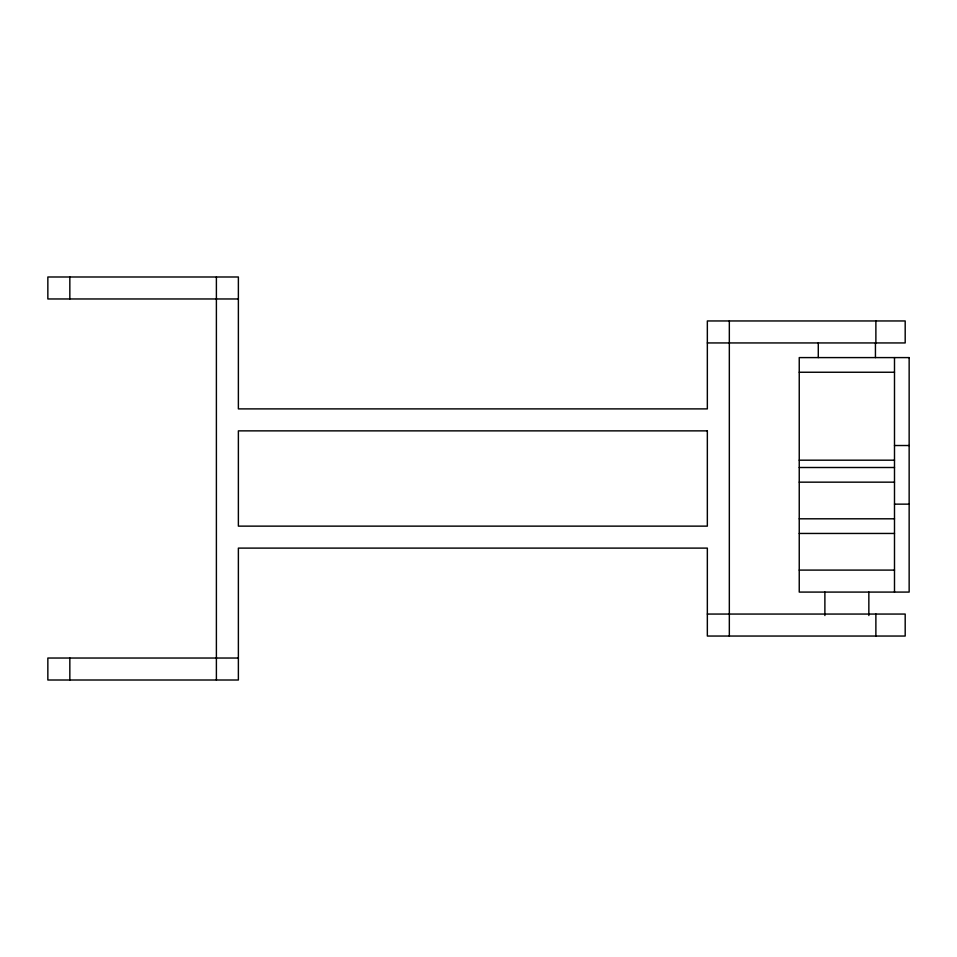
<?xml version="1.0" encoding="UTF-8"?>
<svg xmlns="http://www.w3.org/2000/svg" width="957" height="957" viewBox="0 0 957 957"><rect width="100%" height="100%" fill="white"/><g stroke="black" fill="none" stroke-linecap="round" stroke-linejoin="round"><path stroke-width="1.44" d="M238.377 298.967L47.85 298.967L47.85 276.992L238.377 276.992L238.377 408.89L707.343 408.89L707.343 320.954L905.19 320.954L905.19 342.941L707.343 342.941M799.239 372.249L894.496 372.249M894.496 445.519L909.15 445.519M799.239 460.185L894.496 460.185M799.239 467.506L894.496 467.506M799.239 482.161L894.496 482.161M894.496 504.148L909.15 504.148M799.239 518.802L894.496 518.802M799.239 533.456L894.496 533.456M799.239 570.097L894.496 570.097M707.343 614.059L905.19 614.059L905.19 636.046L707.343 636.046L707.343 548.11L238.377 548.11L238.377 680.008L47.85 680.008L47.85 658.033L238.377 658.033M894.496 357.595L894.496 592.084M875.882 320.954L875.882 342.941M875.882 614.059L875.882 636.046M875.44 342.941L875.44 357.595M868.848 592.084L868.848 615.53M824.886 592.084L824.886 615.53M818.283 342.941L818.283 357.595M729.33 320.954L729.33 636.046M216.39 276.992L216.39 680.008M69.837 276.992L69.837 298.967M69.837 658.033L69.837 680.008M909.15 357.595L799.239 357.595L799.239 592.084L909.15 592.084L909.15 357.595M707.343 430.865L238.377 430.865L238.377 526.135L707.343 526.135L707.343 430.865"/></g></svg>
